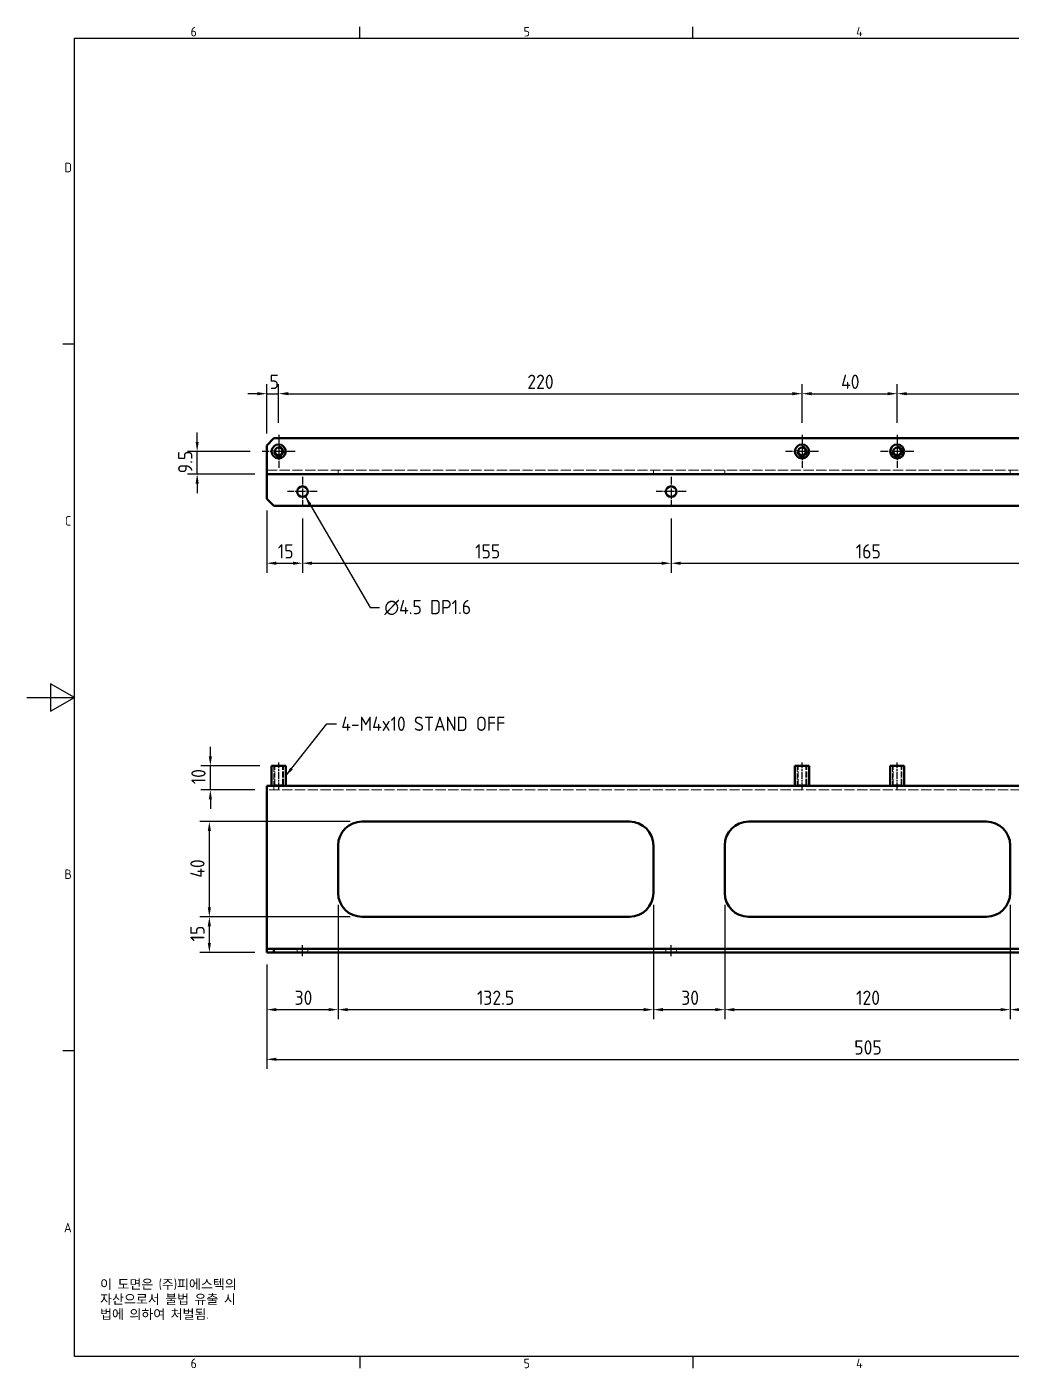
# Model space of a CAD drawing. Header units: millimetres. Extents: x 0 to 840, y 0 to 594.
# Drawn here: x 0 to 414, y 15 to 579 of the extents above; entities that cross this region are included whole.
import ezdxf

# ---------------------------------------------------------------- set-up
doc = ezdxf.new("R2010")
doc.units = ezdxf.units.MM
doc.header["$LTSCALE"] = 2
doc.linetypes.add('CHAIN', pattern=[0.3543, 0.2362, -0.0295, 0.0591, -0.0295])
doc.linetypes.add('DASHED', pattern=[0.2067, 0.1654, -0.0413])
doc.layers.get('0').update_dxf_attribs({"color": 3, "lineweight": 25})
for name, color, linetype, lineweight in [('가려진 것(ISO)', 2, 'DASHED', 18), ('가시적인 것(ISO)', 3, 'Continuous', 40), ('가시적인 좁은 것(ISO)', 3, 'Continuous', 35), ('경계(ISO)', 7, 'Continuous', 25), ('기호(ISO)', 5, 'Continuous', 25), ('중심 표식(ISO)', 1, 'Continuous', 25), ('중심선(ISO)', 1, 'Continuous', 25), ('치수(ISO)', 2, 'Continuous', 25)]:
    doc.layers.add(name, color=color, linetype=linetype, lineweight=lineweight)
doc.styles.add('문자 텍스트_PSTEK_POSCO', font='isocp.shx')
doc.styles.add('치수 텍스트_PSTEK_POSCO', font='isocp.shx')
doc.dimstyles.new('치수_PSTEK_POSCO', dxfattribs={"dimscale": 2, "dimtxt": 3, "dimasz": 2, "dimexe": 2, "dimexo": 2.5, "dimgap": 1, "dimtad": 1, "dimrnd": 1e-08, "dimdsep": 46, "dimtxsty": '치수 텍스트_PSTEK_POSCO', "dimcen": 0.09, "dimdle": 10, "dimclrd": 7, "dimclre": 7, "dimclrt": 2, "dimadec": 1, "dimazin": 2, "dimtfac": 1, "dimtmove": 0, "dimatfit": 3, "dimfxl": 0, "dimtolj": 1, "dimlwd": -1, "dimlwe": -1, "dimarcsym": 0})
doc.dimstyles.new('치수_PSTEK_POSCO$7', dxfattribs={"dimscale": 2, "dimtxt": 3, "dimasz": 2, "dimexe": 2, "dimexo": 2.5, "dimgap": 1, "dimtad": 1, "dimrnd": 1e-08, "dimdsep": 46, "dimtxsty": '치수 텍스트_PSTEK_POSCO', "dimcen": 0.09, "dimdle": 10, "dimclrd": 7, "dimclre": 7, "dimclrt": 2, "dimadec": 1, "dimazin": 2, "dimtfac": 1, "dimtmove": 0, "dimatfit": 3, "dimfxl": 0, "dimtolj": 1, "dimlwd": -1, "dimlwe": -1, "dimarcsym": 0})

# ---------------------------------------------------------------- blocks, each defined once
blk = doc.blocks.new('경계 Default Border')
at = {"layer": '경계(ISO)'}
for p, q in [((70, 287), (70, 289.4)), ((140, 287), (140, 289.4)), ((10, 222.75), (7.6, 222.75)), ((10, 74.25), (7.6, 74.25)), ((70, 10), (70, 7.6)), ((140, 10), (140, 7.6))]:
    blk.add_line(p, q, dxfattribs=at)
at = {"layer": '경계(ISO)', "flags": 128}
for points in [[(10, 10), (10, 287), (410, 287), (410, 10), (10, 10)], [(0, 148.5), (10, 148.5), (5, 151.39), (5, 145.61), (10, 148.5)]]:
    blk.add_lwpolyline(points, dxfattribs=at)
at = {"layer": '경계(ISO)', "color": 2, "char_height": 2, "attachment_point": 7, "style": '문자 텍스트_PSTEK_POSCO'}
for s, insert in [('6', (34.43, 287.38)), ('5', (104.43, 287.38)), ('4', (174.32, 287.4)), ('D', (7.92, 258.86)), ('C', (8.03, 184.61)), ('B', (7.92, 110.36)), ('A', (7.81, 36.12)), ('6', (34.43, 7.58)), ('5', (104.43, 7.58)), ('4', (174.32, 7.6))]:
    blk.add_mtext(s, dxfattribs=dict(at, insert=insert))
blk = doc.blocks.new('*D21')
at = {"layer": 'Defpoints', "color": 0, "transparency": 16777216}
for p in [(105.87, 424.65), (105.87, 407.35), (100.87, 402.9)]:
    blk.add_point(p, dxfattribs=at)
at = {"layer": '치수(ISO)', "color": 7, "transparency": 16777216}
for p, q in [((100.87, 407.9), (100.87, 428.65)), ((105.87, 412.35), (105.87, 428.65)), ((96.87, 424.65), (92.87, 424.65)), ((100.87, 424.65), (105.87, 424.65)), ((109.87, 424.65), (113.87, 424.65))]:
    blk.add_line(p, q, dxfattribs=at)
for points in [[(96.87, 425.32), (96.87, 423.99), (100.87, 424.65)], [(109.87, 425.32), (109.87, 423.99), (105.87, 424.65)]]:
    blk.add_solid(points, dxfattribs=at)
at = {"layer": '치수(ISO)', "color": 2, "transparency": 16777216, "insert": (102.05, 429.65), "char_height": 6, "attachment_point": 4, "style": '치수 텍스트_PSTEK_POSCO'}
blk.add_mtext('\\A1;5', dxfattribs=at)
blk = doc.blocks.new('*D22')
at = {"layer": 'Defpoints', "color": 0, "transparency": 16777216}
for p in [(325.87, 424.65), (105.87, 407.35), (325.87, 407.35)]:
    blk.add_point(p, dxfattribs=at)
at = {"layer": '치수(ISO)', "color": 7, "transparency": 16777216}
for p, q in [((105.87, 412.35), (105.87, 428.65)), ((325.87, 412.35), (325.87, 428.65)), ((109.87, 424.65), (321.87, 424.65))]:
    blk.add_line(p, q, dxfattribs=at)
for points in [[(109.87, 425.32), (109.87, 423.99), (105.87, 424.65)], [(321.87, 425.32), (321.87, 423.99), (325.87, 424.65)]]:
    blk.add_solid(points, dxfattribs=at)
at = {"layer": '치수(ISO)', "color": 2, "transparency": 16777216, "insert": (210.41, 429.65), "char_height": 6, "attachment_point": 4, "style": '치수 텍스트_PSTEK_POSCO'}
blk.add_mtext('\\A1;220', dxfattribs=at)
blk = doc.blocks.new('*D23')
at = {"layer": 'Defpoints', "color": 0, "transparency": 16777216}
for p in [(365.87, 424.65), (325.87, 407.35), (365.87, 407.35)]:
    blk.add_point(p, dxfattribs=at)
at = {"layer": '치수(ISO)', "color": 7, "transparency": 16777216}
for p, q in [((325.87, 412.35), (325.87, 428.65)), ((365.87, 412.35), (365.87, 428.65)), ((329.87, 424.65), (361.87, 424.65))]:
    blk.add_line(p, q, dxfattribs=at)
for points in [[(329.87, 425.32), (329.87, 423.99), (325.87, 424.65)], [(361.87, 425.32), (361.87, 423.99), (365.87, 424.65)]]:
    blk.add_solid(points, dxfattribs=at)
at = {"layer": '치수(ISO)', "color": 2, "transparency": 16777216, "insert": (342.29, 429.65), "char_height": 6, "attachment_point": 4, "style": '치수 텍스트_PSTEK_POSCO'}
blk.add_mtext('\\A1;40', dxfattribs=at)
blk = doc.blocks.new('*D24')
at = {"layer": 'Defpoints', "color": 0, "transparency": 16777216}
for p in [(600.87, 424.65), (365.87, 407.35), (600.87, 407.35)]:
    blk.add_point(p, dxfattribs=at)
at = {"layer": '치수(ISO)', "color": 7, "transparency": 16777216}
for p, q in [((365.87, 412.35), (365.87, 428.65)), ((600.87, 412.35), (600.87, 428.65)), ((369.87, 424.65), (596.87, 424.65))]:
    blk.add_line(p, q, dxfattribs=at)
for points in [[(369.87, 425.32), (369.87, 423.99), (365.87, 424.65)], [(596.87, 425.32), (596.87, 423.99), (600.87, 424.65)]]:
    blk.add_solid(points, dxfattribs=at)
at = {"layer": '치수(ISO)', "color": 2, "transparency": 16777216, "insert": (477.79, 429.65), "char_height": 6, "attachment_point": 4, "style": '치수 텍스트_PSTEK_POSCO'}
blk.add_mtext('\\A1;235', dxfattribs=at)
blk = doc.blocks.new('*D26')
at = {"layer": 'Defpoints', "color": 0, "transparency": 16777216}
for p in [(100.87, 380.5), (115.87, 377.25), (115.87, 353.41)]:
    blk.add_point(p, dxfattribs=at)
at = {"layer": '치수(ISO)', "color": 7, "transparency": 16777216}
for p, q in [((100.87, 375.5), (100.87, 349.41)), ((115.87, 372.25), (115.87, 349.41)), ((104.87, 353.41), (111.87, 353.41))]:
    blk.add_line(p, q, dxfattribs=at)
for points in [[(104.87, 354.08), (104.87, 352.74), (100.87, 353.41)], [(111.87, 354.08), (111.87, 352.74), (115.87, 353.41)]]:
    blk.add_solid(points, dxfattribs=at)
at = {"layer": '치수(ISO)', "color": 2, "transparency": 16777216, "insert": (105.53, 358.41), "char_height": 6, "attachment_point": 4, "style": '치수 텍스트_PSTEK_POSCO'}
blk.add_mtext('\\A1;15', dxfattribs=at)
blk = doc.blocks.new('*D27')
at = {"layer": 'Defpoints', "color": 0, "transparency": 16777216}
for p in [(115.87, 377.25), (270.87, 377.25), (270.87, 353.41)]:
    blk.add_point(p, dxfattribs=at)
at = {"layer": '치수(ISO)', "color": 7, "transparency": 16777216}
for p, q in [((115.87, 372.25), (115.87, 349.41)), ((270.87, 372.25), (270.87, 349.41)), ((119.87, 353.41), (266.87, 353.41))]:
    blk.add_line(p, q, dxfattribs=at)
for points in [[(119.87, 354.08), (119.87, 352.74), (115.87, 353.41)], [(266.87, 354.08), (266.87, 352.74), (270.87, 353.41)]]:
    blk.add_solid(points, dxfattribs=at)
at = {"layer": '치수(ISO)', "color": 2, "transparency": 16777216, "insert": (188.47, 358.41), "char_height": 6, "attachment_point": 4, "style": '치수 텍스트_PSTEK_POSCO'}
blk.add_mtext('\\A1;155', dxfattribs=at)
blk = doc.blocks.new('*D28')
at = {"layer": 'Defpoints', "color": 0, "transparency": 16777216}
for p in [(270.87, 377.25), (435.87, 377.25), (435.87, 353.41)]:
    blk.add_point(p, dxfattribs=at)
at = {"layer": '치수(ISO)', "color": 7, "transparency": 16777216}
for p, q in [((270.87, 372.25), (270.87, 349.41)), ((435.87, 372.25), (435.87, 349.41)), ((274.87, 353.41), (431.87, 353.41))]:
    blk.add_line(p, q, dxfattribs=at)
for points in [[(274.87, 354.08), (274.87, 352.74), (270.87, 353.41)], [(431.87, 354.08), (431.87, 352.74), (435.87, 353.41)]]:
    blk.add_solid(points, dxfattribs=at)
at = {"layer": '치수(ISO)', "color": 2, "transparency": 16777216, "insert": (348.47, 358.41), "char_height": 6, "attachment_point": 4, "style": '치수 텍스트_PSTEK_POSCO'}
blk.add_mtext('\\A1;165', dxfattribs=at)
blk = doc.blocks.new('*D32')
at = {"layer": 'Defpoints', "color": 0, "transparency": 16777216}
for p in [(71.6, 400.4), (98.92, 400.4), (100.87, 390.9)]:
    blk.add_point(p, dxfattribs=at)
at = {"layer": '치수(ISO)', "color": 7, "transparency": 16777216}
for p, q in [((71.6, 404.4), (71.6, 408.4)), ((93.92, 400.4), (67.6, 400.4)), ((71.6, 390.9), (71.6, 400.4)), ((95.87, 390.9), (67.6, 390.9)), ((71.6, 386.9), (71.6, 382.9))]:
    blk.add_line(p, q, dxfattribs=at)
for points in [[(70.94, 404.4), (72.27, 404.4), (71.6, 400.4)], [(70.94, 386.9), (72.27, 386.9), (71.6, 390.9)]]:
    blk.add_solid(points, dxfattribs=at)
at = {"layer": '치수(ISO)', "color": 2, "transparency": 16777216, "insert": (66.6, 391.2), "char_height": 6, "attachment_point": 4, "rotation": 90, "style": '치수 텍스트_PSTEK_POSCO'}
blk.add_mtext('\\A1;9.5', dxfattribs=at)
blk = doc.blocks.new('*D36')
at = {"layer": 'Defpoints', "color": 0, "transparency": 16777216}
for p in [(77.16, 268.24), (102.92, 268.24), (100.87, 258.24)]:
    blk.add_point(p, dxfattribs=at)
at = {"layer": '치수(ISO)', "color": 7, "transparency": 16777216}
for p, q in [((77.16, 272.24), (77.16, 276.24)), ((97.92, 268.24), (73.16, 268.24)), ((77.16, 258.24), (77.16, 268.24)), ((95.87, 258.24), (73.16, 258.24)), ((77.16, 254.24), (77.16, 250.24))]:
    blk.add_line(p, q, dxfattribs=at)
for points in [[(76.49, 272.24), (77.82, 272.24), (77.16, 268.24)], [(76.49, 254.24), (77.82, 254.24), (77.16, 258.24)]]:
    blk.add_solid(points, dxfattribs=at)
at = {"layer": '치수(ISO)', "color": 2, "transparency": 16777216, "insert": (72.16, 260.53), "char_height": 6, "attachment_point": 4, "rotation": 90, "style": '치수 텍스트_PSTEK_POSCO'}
blk.add_mtext('\\A1;10', dxfattribs=at)
blk = doc.blocks.new('*D37')
at = {"layer": 'Defpoints', "color": 0, "transparency": 16777216}
for p in [(130.87, 214.84), (100.87, 189.84), (130.87, 165.82)]:
    blk.add_point(p, dxfattribs=at)
at = {"layer": '치수(ISO)', "color": 7, "transparency": 16777216}
for p, q in [((130.87, 209.84), (130.87, 161.82)), ((100.87, 184.84), (100.87, 161.82)), ((104.87, 165.82), (126.87, 165.82))]:
    blk.add_line(p, q, dxfattribs=at)
for points in [[(104.87, 166.49), (104.87, 165.15), (100.87, 165.82)], [(126.87, 166.49), (126.87, 165.15), (130.87, 165.82)]]:
    blk.add_solid(points, dxfattribs=at)
at = {"layer": '치수(ISO)', "color": 2, "transparency": 16777216, "insert": (112.55, 170.82), "char_height": 6, "attachment_point": 4, "style": '치수 텍스트_PSTEK_POSCO'}
blk.add_mtext('\\A1;30', dxfattribs=at)
blk = doc.blocks.new('*D38')
at = {"layer": 'Defpoints', "color": 0, "transparency": 16777216}
for p in [(130.87, 214.84), (263.37, 214.84), (263.37, 165.82)]:
    blk.add_point(p, dxfattribs=at)
at = {"layer": '치수(ISO)', "color": 7, "transparency": 16777216}
for p, q in [((130.87, 209.84), (130.87, 161.82)), ((263.37, 209.84), (263.37, 161.82)), ((134.87, 165.82), (259.37, 165.82))]:
    blk.add_line(p, q, dxfattribs=at)
for points in [[(134.87, 166.49), (134.87, 165.15), (130.87, 165.82)], [(259.37, 166.49), (259.37, 165.15), (263.37, 165.82)]]:
    blk.add_solid(points, dxfattribs=at)
at = {"layer": '치수(ISO)', "color": 2, "transparency": 16777216, "insert": (189.22, 170.82), "char_height": 6, "attachment_point": 4, "style": '치수 텍스트_PSTEK_POSCO'}
blk.add_mtext('\\A1;132.5', dxfattribs=at)
blk = doc.blocks.new('*D39')
at = {"layer": 'Defpoints', "color": 0, "transparency": 16777216}
for p in [(263.37, 214.84), (293.37, 214.84), (293.37, 165.82)]:
    blk.add_point(p, dxfattribs=at)
at = {"layer": '치수(ISO)', "color": 7, "transparency": 16777216}
for p, q in [((263.37, 209.84), (263.37, 161.82)), ((293.37, 209.84), (293.37, 161.82)), ((267.37, 165.82), (289.37, 165.82))]:
    blk.add_line(p, q, dxfattribs=at)
for points in [[(267.37, 166.49), (267.37, 165.15), (263.37, 165.82)], [(289.37, 166.49), (289.37, 165.15), (293.37, 165.82)]]:
    blk.add_solid(points, dxfattribs=at)
at = {"layer": '치수(ISO)', "color": 2, "transparency": 16777216, "insert": (275.09, 170.82), "char_height": 6, "attachment_point": 4, "style": '치수 텍스트_PSTEK_POSCO'}
blk.add_mtext('\\A1;30', dxfattribs=at)
blk = doc.blocks.new('*D40')
at = {"layer": 'Defpoints', "color": 0, "transparency": 16777216}
for p in [(293.37, 214.84), (413.37, 214.84), (413.37, 165.82)]:
    blk.add_point(p, dxfattribs=at)
at = {"layer": '치수(ISO)', "color": 7, "transparency": 16777216}
for p, q in [((293.37, 209.84), (293.37, 161.82)), ((413.37, 209.84), (413.37, 161.82)), ((297.37, 165.82), (409.37, 165.82))]:
    blk.add_line(p, q, dxfattribs=at)
for points in [[(297.37, 166.49), (297.37, 165.15), (293.37, 165.82)], [(409.37, 166.49), (409.37, 165.15), (413.37, 165.82)]]:
    blk.add_solid(points, dxfattribs=at)
at = {"layer": '치수(ISO)', "color": 2, "transparency": 16777216, "insert": (348.59, 170.82), "char_height": 6, "attachment_point": 4, "style": '치수 텍스트_PSTEK_POSCO'}
blk.add_mtext('\\A1;120', dxfattribs=at)
blk = doc.blocks.new('*D41')
at = {"layer": 'Defpoints', "color": 0, "transparency": 16777216}
for p in [(413.37, 214.84), (443.37, 214.84), (443.37, 165.82)]:
    blk.add_point(p, dxfattribs=at)
at = {"layer": '치수(ISO)', "color": 7, "transparency": 16777216}
for p, q in [((413.37, 209.84), (413.37, 161.82)), ((443.37, 209.84), (443.37, 161.82)), ((417.37, 165.82), (439.37, 165.82))]:
    blk.add_line(p, q, dxfattribs=at)
for points in [[(417.37, 166.49), (417.37, 165.15), (413.37, 165.82)], [(439.37, 166.49), (439.37, 165.15), (443.37, 165.82)]]:
    blk.add_solid(points, dxfattribs=at)
at = {"layer": '치수(ISO)', "color": 2, "transparency": 16777216, "insert": (425.09, 170.82), "char_height": 6, "attachment_point": 4, "style": '치수 텍스트_PSTEK_POSCO'}
blk.add_mtext('\\A1;30', dxfattribs=at)
blk = doc.blocks.new('*D48')
at = {"layer": 'Defpoints', "color": 0, "transparency": 16777216}
for p in [(76.73, 204.84), (140.87, 204.84), (100.87, 189.84)]:
    blk.add_point(p, dxfattribs=at)
at = {"layer": '치수(ISO)', "color": 7, "transparency": 16777216}
for p, q in [((135.87, 204.84), (72.73, 204.84)), ((76.73, 193.84), (76.73, 200.84)), ((95.87, 189.84), (72.73, 189.84))]:
    blk.add_line(p, q, dxfattribs=at)
for points in [[(76.06, 200.84), (77.4, 200.84), (76.73, 204.84)], [(76.06, 193.84), (77.4, 193.84), (76.73, 189.84)]]:
    blk.add_solid(points, dxfattribs=at)
at = {"layer": '치수(ISO)', "color": 2, "transparency": 16777216, "insert": (71.73, 194.49), "char_height": 6, "attachment_point": 4, "rotation": 90, "style": '치수 텍스트_PSTEK_POSCO'}
blk.add_mtext('\\A1;15', dxfattribs=at)
blk = doc.blocks.new('*D49')
at = {"layer": 'Defpoints', "color": 0, "transparency": 16777216}
for p in [(76.73, 244.84), (140.87, 244.84), (140.87, 204.84)]:
    blk.add_point(p, dxfattribs=at)
at = {"layer": '치수(ISO)', "color": 7, "transparency": 16777216}
for p, q in [((135.87, 244.84), (72.73, 244.84)), ((76.73, 208.84), (76.73, 240.84)), ((135.87, 204.84), (72.73, 204.84))]:
    blk.add_line(p, q, dxfattribs=at)
for points in [[(76.06, 240.84), (77.4, 240.84), (76.73, 244.84)], [(76.06, 208.84), (77.4, 208.84), (76.73, 204.84)]]:
    blk.add_solid(points, dxfattribs=at)
at = {"layer": '치수(ISO)', "color": 2, "transparency": 16777216, "insert": (71.73, 221.25), "char_height": 6, "attachment_point": 4, "rotation": 90, "style": '치수 텍스트_PSTEK_POSCO'}
blk.add_mtext('\\A1;40', dxfattribs=at)
blk = doc.blocks.new('*D50')
at = {"layer": 'Defpoints', "color": 0, "transparency": 16777216}
for p in [(100.87, 189.84), (605.87, 189.84), (605.87, 144.94)]:
    blk.add_point(p, dxfattribs=at)
at = {"layer": '치수(ISO)', "color": 7, "transparency": 16777216}
for p, q in [((100.87, 184.84), (100.87, 140.94)), ((605.87, 184.84), (605.87, 140.94)), ((104.87, 144.94), (601.87, 144.94))]:
    blk.add_line(p, q, dxfattribs=at)
for points in [[(104.87, 145.61), (104.87, 144.28), (100.87, 144.94)], [(601.87, 145.61), (601.87, 144.28), (605.87, 144.94)]]:
    blk.add_solid(points, dxfattribs=at)
at = {"layer": '치수(ISO)', "color": 2, "transparency": 16777216, "insert": (347.85, 149.94), "char_height": 6, "attachment_point": 4, "style": '치수 텍스트_PSTEK_POSCO'}
blk.add_mtext('\\A1;505', dxfattribs=at)

msp = doc.modelspace()

# ---------------------------------------------------------------- linework, layer by layer
at = {"layer": '가려진 것(ISO)', "ltscale": 12.995502}
for p, q in [((100.872, 392.495), (605.872, 392.495)), ((605.872, 258.236), (100.872, 258.236))]:
    msp.add_line(p, q, dxfattribs=at)
at = {"layer": '가려진 것(ISO)', "ltscale": 1.523657}
for p, q in [((130.872, 390.895), (130.872, 392.495)), ((263.372, 390.895), (263.372, 392.495)), ((293.372, 390.895), (293.372, 392.495)), ((413.372, 390.895), (413.372, 392.495)), ((103.872, 259.836), (103.872, 258.236)), ((113.622, 189.836), (113.622, 191.436)), ((118.122, 189.836), (118.122, 191.436)), ((268.622, 189.836), (268.622, 191.436)), ((273.122, 189.836), (273.122, 191.436))]:
    msp.add_line(p, q, dxfattribs=at)
at = {"layer": '가려진 것(ISO)', "ltscale": 7.618686}
for p, q in [((103.872, 268.236), (103.872, 260.236)), ((104.251, 260.236), (104.251, 268.236)), ((107.493, 260.236), (107.493, 268.236)), ((107.872, 260.236), (107.872, 268.236)), ((323.872, 268.236), (323.872, 260.236)), ((324.251, 260.236), (324.251, 268.236)), ((327.493, 260.236), (327.493, 268.236)), ((327.872, 260.236), (327.872, 268.236)), ((363.872, 268.236), (363.872, 260.236)), ((364.251, 260.236), (364.251, 268.236)), ((367.493, 260.236), (367.493, 268.236)), ((367.872, 260.236), (367.872, 268.236))]:
    msp.add_line(p, q, dxfattribs=at)
at = {"layer": '가려진 것(ISO)', "ltscale": 5.983681}
for p, q in [((107.872, 260.236), (103.872, 260.236)), ((327.872, 260.236), (323.872, 260.236)), ((367.872, 260.236), (363.872, 260.236))]:
    msp.add_line(p, q, dxfattribs=at)
at = {"layer": '가려진 것(ISO)', "ltscale": 1.800898}
for p, q in [((105.872, 259.262), (104.251, 260.236)), ((105.872, 259.262), (107.493, 260.236)), ((325.872, 259.262), (324.251, 260.236)), ((325.872, 259.262), (327.493, 260.236)), ((365.872, 259.262), (364.251, 260.236)), ((365.872, 259.262), (367.493, 260.236))]:
    msp.add_line(p, q, dxfattribs=at)
at = {"layer": '가시적인 것(ISO)'}
for p, q in [((100.872, 402.895), (103.872, 405.895)), ((103.872, 405.895), (602.872, 405.895)), ((100.872, 394.095), (100.872, 402.895)), ((100.872, 394.095), (100.872, 390.895)), ((605.872, 390.895), (100.872, 390.895)), ((100.872, 389.295), (100.872, 390.895)), ((100.872, 380.495), (100.872, 389.295)), ((103.872, 377.495), (100.872, 380.495)), ((103.872, 377.495), (602.872, 377.495)), ((102.922, 268.236), (108.822, 268.236)), ((102.922, 259.836), (102.922, 268.236)), ((108.822, 259.836), (108.822, 268.236)), ((322.922, 268.236), (328.822, 268.236)), ((322.922, 259.836), (322.922, 268.236)), ((328.822, 259.836), (328.822, 268.236)), ((362.922, 268.236), (368.822, 268.236)), ((362.922, 259.836), (362.922, 268.236)), ((368.822, 259.836), (368.822, 268.236)), ((100.872, 259.836), (605.872, 259.836)), ((100.872, 259.836), (100.872, 256.636)), ((100.872, 193.036), (100.872, 256.636)), ((140.872, 244.836), (253.372, 244.836)), ((303.372, 244.836), (403.372, 244.836)), ((130.872, 214.836), (130.872, 234.836)), ((263.372, 234.836), (263.372, 214.836)), ((293.372, 214.836), (293.372, 234.836)), ((413.372, 234.836), (413.372, 214.836)), ((253.372, 204.836), (140.872, 204.836)), ((403.372, 204.836), (303.372, 204.836)), ((100.872, 191.436), (100.872, 193.036)), ((103.872, 191.436), (100.872, 191.436)), ((100.872, 191.436), (100.872, 189.836)), ((100.872, 189.836), (103.872, 189.836)), ((103.872, 189.836), (103.872, 191.436)), ((103.872, 191.436), (602.872, 191.436)), ((103.872, 189.836), (602.872, 189.836))]:
    msp.add_line(p, q, dxfattribs=at)
for centre, radius in [((105.872, 400.395), 2.95), ((105.872, 400.395), 1.621), ((325.872, 400.395), 2.95), ((325.872, 400.395), 1.621), ((365.872, 400.395), 2.95), ((365.872, 400.395), 1.621), ((115.872, 383.495), 2.25), ((270.872, 383.495), 2.25)]:
    msp.add_circle(centre, radius, dxfattribs=at)
for centre, start, end in [((140.872, 234.836), 90, 180), ((253.372, 234.836), 0, 90), ((303.372, 234.836), 90, 180), ((403.372, 234.836), 0, 90), ((140.872, 214.836), 180, 270), ((253.372, 214.836), 270, 0), ((303.372, 214.836), 180, 270), ((403.372, 214.836), 270, 0)]:
    msp.add_arc(centre, 10, start, end, dxfattribs=at)
at = {"layer": '가시적인 좁은 것(ISO)'}
for centre in [(105.872, 400.395), (325.872, 400.395), (365.872, 400.395)]:
    msp.add_arc(centre, 2, 170, 80, dxfattribs=at)
at = {"layer": '중심 표식(ISO)', "linetype": 'CHAIN', "ltscale": 7.722792}
for p, q in [((105.872, 407.345), (105.872, 393.445)), ((325.872, 407.345), (325.872, 393.445)), ((365.872, 407.345), (365.872, 393.445)), ((112.822, 400.395), (98.922, 400.395)), ((332.822, 400.395), (318.922, 400.395)), ((372.822, 400.395), (358.922, 400.395))]:
    msp.add_line(p, q, dxfattribs=at)
at = {"layer": '중심 표식(ISO)', "linetype": 'CHAIN', "ltscale": 6.944946}
for p, q in [((115.872, 389.745), (115.872, 377.245)), ((270.872, 389.745), (270.872, 377.245)), ((122.122, 383.495), (109.622, 383.495)), ((277.122, 383.495), (264.622, 383.495))]:
    msp.add_line(p, q, dxfattribs=at)
at = {"layer": '중심선(ISO)', "linetype": 'CHAIN', "ltscale": 6.333782}
for p, q in [((105.872, 258.336), (105.872, 269.736)), ((325.872, 258.336), (325.872, 269.736)), ((365.872, 258.336), (365.872, 269.736))]:
    msp.add_line(p, q, dxfattribs=at)
at = {"layer": '중심선(ISO)', "linetype": 'CHAIN', "ltscale": 2.555677}
for p, q in [((115.872, 188.336), (115.872, 192.936)), ((270.872, 188.336), (270.872, 192.936))]:
    msp.add_line(p, q, dxfattribs=at)

# ---------------------------------------------------------------- block references
at = {"xscale": 2, "yscale": 2, "zscale": 2}
msp.add_blockref('경계 Default Border', (0, 0), dxfattribs=at)

# ---------------------------------------------------------------- texts
at = {"layer": '기호(ISO)', "color": 2, "insert": (150.277, 334.794), "char_height": 6, "width": 42.47945, "attachment_point": 4, "line_spacing_factor": 0.525, "style": '치수 텍스트_PSTEK_POSCO'}
msp.add_mtext('{\\fAIGDT|b0|i0;\\H6.0000;n\\fisocp|b0|i0;\\H6.0000;4.5 DP1.6}', dxfattribs=at)
at = {"layer": '기호(ISO)', "color": 2, "insert": (132.188, 285.944), "char_height": 6, "width": 81.36115, "attachment_point": 4, "style": '치수 텍스트_PSTEK_POSCO'}
msp.add_mtext('{\\fISOCP|b0|i0;\\H6.0000;4-M4x10 STAND OFF}', dxfattribs=at)
at = {"layer": '기호(ISO)', "color": 7, "insert": (30.789, 52.457), "char_height": 4, "width": 102.48028, "attachment_point": 1, "line_spacing_factor": 0.944221, "style": '문자 텍스트_PSTEK_POSCO'}
msp.add_mtext('{이 도면은 (주)피에스텍의\\P자산으로서 불법 유출 시 \\P법에 의하여 처벌됨.}', dxfattribs=at)

# ---------------------------------------------------------------- dimensions: what is measured, and where the dimension line sits
at = {"layer": '치수(ISO)', "color": 7}
for base, p1, p2, angle, override, picture, middle in [((105.872, 424.653), (100.872, 402.895), (105.872, 407.345), 180, {"dimdec": 2, "dimtp": 0, "dimtm": 0, "dimtdec": 2, "dimtofl": 1, "dimatfit": 1}, '*D21', (103.372, 424.653)), ((325.872, 424.653), (105.872, 407.345), (325.872, 407.345), 180, {"dimdec": 2, "dimtp": 0, "dimtm": 0, "dimtdec": 2, "dimtofl": 0, "dimatfit": 1}, '*D22', (215.892, 424.653)), ((365.872, 424.653), (325.872, 407.345), (365.872, 407.345), 180, {"dimdec": 2, "dimtp": 0, "dimtm": 0, "dimtdec": 2, "dimtofl": 0, "dimatfit": 1}, '*D23', (345.892, 424.653)), ((600.872, 424.653), (365.872, 407.345), (600.872, 407.345), 180, {"dimdec": 2, "dimtp": 0, "dimtm": 0, "dimtdec": 2, "dimtofl": 0, "dimatfit": 1}, '*D24', (483.392, 424.653)), ((71.603, 400.395), (100.872, 390.895), (98.922, 400.395), 90, {"dimdec": 2, "dimtp": 0, "dimtm": 0, "dimtdec": 2, "dimtofl": 1, "dimatfit": 1}, '*D32', (71.603, 395.645)), ((115.872, 353.409), (100.872, 380.495), (115.872, 377.245), 180, {"dimdec": 2, "dimtp": 0, "dimtm": 0, "dimtdec": 2, "dimtofl": 0, "dimatfit": 1}, '*D26', (108.352, 353.409)), ((270.872, 353.409), (115.872, 377.245), (270.872, 377.245), 180, {"dimdec": 2, "dimtp": 0, "dimtm": 0, "dimtdec": 2, "dimtofl": 0, "dimatfit": 1}, '*D27', (193.392, 353.409)), ((435.872, 353.409), (270.872, 377.245), (435.872, 377.245), 180, {"dimdec": 2, "dimtp": 0, "dimtm": 0, "dimtdec": 2, "dimtofl": 0, "dimatfit": 1}, '*D28', (353.392, 353.409)), ((77.158, 268.236), (100.872, 258.236), (102.922, 268.236), 90, {"dimdec": 2, "dimtp": 0, "dimtm": 0, "dimtdec": 2, "dimtofl": 1, "dimatfit": 1}, '*D36', (77.158, 263.236)), ((76.73, 244.836), (140.872, 204.836), (140.872, 244.836), 90, {"dimdec": 2, "dimtp": 0, "dimtm": 0, "dimtdec": 2, "dimtofl": 0, "dimatfit": 1}, '*D49', (76.73, 224.856)), ((130.872, 165.821), (100.872, 189.836), (130.872, 214.836), 180, {"dimdec": 2, "dimtp": 0, "dimtm": 0, "dimtdec": 2, "dimtofl": 0, "dimatfit": 1}, '*D37', (115.852, 165.821)), ((263.372, 165.821), (130.872, 214.836), (263.372, 214.836), 180, {"dimdec": 2, "dimtp": 0, "dimtm": 0, "dimtdec": 2, "dimtofl": 0, "dimatfit": 1}, '*D38', (197.142, 165.821)), ((293.372, 165.821), (263.372, 214.836), (293.372, 214.836), 180, {"dimdec": 2, "dimtp": 0, "dimtm": 0, "dimtdec": 2, "dimtofl": 0, "dimatfit": 1}, '*D39', (278.392, 165.821)), ((413.372, 165.821), (293.372, 214.836), (413.372, 214.836), 180, {"dimdec": 2, "dimtp": 0, "dimtm": 0, "dimtdec": 2, "dimtofl": 0, "dimatfit": 1}, '*D40', (353.392, 165.821)), ((443.372, 165.821), (413.372, 214.836), (443.372, 214.836), 180, {"dimdec": 2, "dimtp": 0, "dimtm": 0, "dimtdec": 2, "dimtofl": 0, "dimatfit": 1}, '*D41', (428.392, 165.821)), ((76.73, 204.836), (100.872, 189.836), (140.872, 204.836), 90, {"dimdec": 2, "dimtp": 0, "dimtm": 0, "dimtdec": 2, "dimtofl": 0, "dimatfit": 1}, '*D48', (76.73, 197.316)), ((605.872, 144.944), (100.872, 189.836), (605.872, 189.836), 180, {"dimdec": 2, "dimtp": 0, "dimtm": 0, "dimtdec": 2, "dimtofl": 0, "dimatfit": 1}, '*D50', (353.372, 144.944))]:
    dim = msp.add_linear_dim(base=base, p1=p1, p2=p2, angle=angle, dimstyle='치수_PSTEK_POSCO', override=override, dxfattribs=at)
    dim.commit()
    dim.dimension.update_dxf_attribs({"geometry": picture, "text_midpoint": middle, "dimtype": 160})

# ---------------------------------------------------------------- leaders
at = {"layer": '기호(ISO)', "color": 7, "annotation_type": 0, "has_hookline": 1, "hookline_direction": 0}
for points, text_width in [([(116.997, 381.547), (144.277, 334.794), (148.277, 334.794)], 40.885), ([(108.822, 264.036), (126.188, 285.944), (130.188, 285.944)], 79.433)]:
    msp.add_leader(points, dimstyle='치수_PSTEK_POSCO$7', override={"dimtad": 0}, dxfattribs=dict(at, text_width=text_width))

doc.saveas('drawing.dxf')
